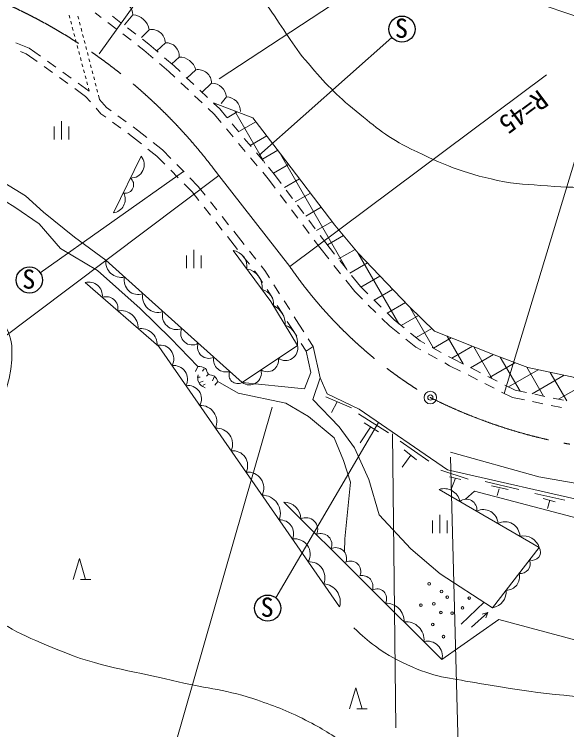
# Model space of a CAD drawing. Units: millimetres, scale not verified. Extents: x 40000 to 680000, y 20000 to 380000.
# Drawn here: x 119380 to 172119, y 247484 to 315816 of the extents above; entities that cross this region are included whole.
import ezdxf
from ezdxf.enums import TextEntityAlignment as Align

# ---------------------------------------------------------------- set-up
doc = ezdxf.new("R2010")
doc.units = ezdxf.units.MM
doc.header["$LTSCALE"] = 1000
doc.header["$PDMODE"] = 32
doc.header["$PDSIZE"] = 500
doc.linetypes.add('CHAIN', pattern=[18.5, 12, -1.5, 3.5, -1.5])
for name, color, linetype, lineweight in [('M-BGD', 7, 'Continuous', 13), ('M-BMK', 2, 'CHAIN', 13), ('M-BMK-SRVR', 3, 'Continuous', 13), ('M-STR-HTXT', 7, 'Continuous', 13), ('M-STR-STRC', 7, 'Continuous', 13)]:
    doc.layers.add(name, color=color, linetype=linetype, lineweight=lineweight)
doc.styles.add('ＭＳ ゴシック', font='')
doc.styles.get('ＭＳ ゴシック').set_extended_font_data('MS Gothic')

msp = doc.modelspace()

# ---------------------------------------------------------------- hatches: boundary and pattern name
at = {"layer": 'M-BGD'}
h = msp.add_hatch(dxfattribs=at)
h.set_pattern_fill('USER', color=256, style=0, pattern_type=2)
h.set_pattern_definition([(30, (140135, 306185), (-850, 1472.243), []), (300, (140135, 307102), (1472.243, 850), [])])
h.paths.add_polyline_path([(138390, 307346), (142156, 305923), (144809, 302476), (149989, 295665), (152213, 292999), (154238, 290852), (157036, 287949), (159501, 285535), (165208, 283303), (168401, 282069), (175446, 280581), (181596, 279187), (188001, 276936), (191244, 276112), (199634, 274799), (208520, 272782), (218223, 271357), (226901, 270108), (233850, 269435), (242384, 267738), (257260, 265135), (258925, 265167), (269941, 265999), (281420, 269885), (286111, 272239), (292788, 275537), (297820, 277860), (294284, 275627), (287368, 270165), (284633, 268658), (278865, 265489), (276396, 264682), (269854, 262543), (267546, 262359), (259992, 261915), (248721, 263589), (238400, 265556), (232100, 266757), (214951, 270030), (207338, 271485), (201877, 272669), (196328, 273873), (187029, 275804), (175443, 278225), (167188, 279904), (161286, 282901), (158118, 284629), (155682, 286593), (152421, 289812), (149123, 293975), (144329, 300388), (138993, 306777)])

# ---------------------------------------------------------------- linework, layer by layer
for p, q in [((124684, 315444), (124607, 315734)), ((127115, 315964), (127687, 315524)), ((130684, 315766), (129916, 314824)), ((124839, 314864), (124761, 315154)), ((125451, 315641), (125526, 315351)), ((125602, 315060), (125677, 314770)), ((128322, 315037), (129115, 314428)), ((128753, 315625), (129546, 315016)), ((124993, 314284), (124916, 314574)), ((125753, 314480), (125828, 314189)), ((130181, 314529), (130974, 313919)), ((132247, 314344), (131534, 313611)), ((125147, 313704), (125070, 313994)), ((125904, 313899), (125979, 313609)), ((129749, 313940), (130542, 313331)), ((119521, 313088), (120809, 312580)), ((125301, 313124), (125224, 313414)), ((126054, 313318), (126130, 313028)), ((131608, 313432), (132209, 312971)), ((132209, 312971), (133116, 312192)), ((133804, 313087), (132976, 312312)), ((142717, 302318), (155422, 313614)), ((120809, 312580), (121888, 311805)), ((125456, 312545), (125379, 312834)), ((126205, 312738), (126281, 312447)), ((131176, 312844), (131749, 312404)), ((131749, 312404), (132641, 311638)), ((119984, 312262), (120520, 312050)), ((120520, 312050), (121569, 311297)), ((125610, 311965), (125533, 312255)), ((125764, 311385), (125687, 311675)), ((126356, 312157), (126432, 311867)), ((133723, 311671), (134629, 310893)), ((135112, 311729), (134413, 311079)), ((122538, 311339), (123350, 310756)), ((125919, 310805), (125841, 311095)), ((126507, 311576), (126583, 311286)), ((126658, 310995), (126733, 310705)), ((133248, 311117), (134141, 310351)), ((122219, 310831), (123031, 310248)), ((124000, 310289), (124812, 309706)), ((126073, 310225), (125996, 310515)), ((126809, 310415), (126884, 310124)), ((134141, 310351), (134701, 309823)), ((134629, 310893), (135211, 310345)), ((136696, 310516), (135866, 309727)), ((123681, 309781), (124493, 309198)), ((126227, 309645), (126150, 309935)), ((126960, 309834), (127035, 309544)), ((135793, 309796), (136520, 309110)), ((125462, 309240), (126541, 308465)), ((126381, 309066), (126304, 309356)), ((127111, 309253), (127186, 308963)), ((135283, 309274), (136010, 308588)), ((138211, 309231), (137304, 308371)), ((125143, 308731), (126192, 307979)), ((126541, 308465), (126458, 308776)), ((127261, 308673), (127337, 308382)), ((137102, 308561), (137830, 307875)), ((126192, 307979), (126659, 307448)), ((127412, 308092), (127523, 307666)), ((127523, 307666), (128191, 306906)), ((136592, 308039), (137320, 307353)), ((139624, 307924), (139123, 307289)), ((127187, 306848), (127654, 306317)), ((128191, 306906), (128617, 306596)), ((138412, 307326), (138993, 306777)), ((127654, 306317), (128108, 305986)), ((137902, 306804), (138461, 306276)), ((138461, 306276), (139122, 305486)), ((138993, 306777), (139674, 305962)), ((123889, 303859), (123889, 305609)), ((128755, 305515), (129563, 304926)), ((129264, 306125), (130072, 305536)), ((123189, 303859), (123189, 305084)), ((124589, 303859), (124589, 305084)), ((130718, 305065), (131144, 304754)), ((139635, 304871), (140275, 304104)), ((140187, 305348), (140828, 304581)), ((130210, 304455), (130664, 304124)), ((130664, 304124), (131517, 303445)), ((131144, 304754), (132023, 304055)), ((132648, 303557), (133527, 302858)), ((140788, 303490), (141429, 302722)), ((141341, 303967), (141982, 303199)), ((132143, 302947), (132995, 302268)), ((133527, 302858), (134327, 302043)), ((131478, 302267), (128836, 296839)), ((132995, 302268), (133764, 301486)), ((141942, 302108), (142583, 301341)), ((142494, 302585), (143135, 301818)), ((134888, 301472), (135588, 300759)), ((166153, 279611), (172881, 301849)), ((135534, 300814), (121858, 291127)), ((134324, 300915), (135025, 300202)), ((143096, 300727), (143756, 299936)), ((143648, 301203), (144329, 300388)), ((136149, 300188), (136949, 299373)), ((144329, 300388), (144870, 299665)), ((135586, 299631), (136354, 298848)), ((136949, 299373), (137609, 298539)), ((143756, 299936), (144294, 299216)), ((136354, 298848), (137000, 298031)), ((145349, 299024), (145948, 298223)), ((144773, 298575), (145372, 297774)), ((137496, 297404), (138117, 296619)), ((138105, 297912), (138725, 297127)), ((146427, 297582), (147025, 296781)), ((145851, 297133), (146450, 296332)), ((138613, 295992), (139233, 295207)), ((139221, 296500), (139841, 295716)), ((147504, 296140), (148103, 295339)), ((146929, 295692), (147527, 294891)), ((139729, 294580), (140376, 293763)), ((140338, 295088), (140997, 294254)), ((148582, 294699), (149123, 293975)), ((140997, 294254), (141338, 293823)), ((148006, 294250), (148545, 293530)), ((149123, 293975), (149965, 292912)), ((136510, 291568), (136510, 293318)), ((140376, 293762), (140704, 293348)), ((141835, 293196), (142455, 292412)), ((148545, 293530), (149403, 292446)), ((135810, 291568), (135810, 292793)), ((137210, 291568), (137210, 292793)), ((141200, 292721), (141821, 291937)), ((142952, 291785), (143293, 291354)), ((149900, 291819), (150521, 291035)), ((150461, 292285), (151082, 291502)), ((142318, 291309), (142646, 290895)), ((143293, 291354), (143743, 290645)), ((142646, 290895), (143085, 290203)), ((151579, 290875), (152421, 289812)), ((144171, 289970), (144707, 289125)), ((151018, 290408), (151877, 289324)), ((152421, 289812), (153126, 289116)), ((143513, 289528), (144049, 288683)), ((151877, 289324), (152611, 288599)), ((145136, 288450), (145672, 287606)), ((153696, 288554), (154407, 287851)), ((144478, 288008), (145014, 287164)), ((153180, 288037), (153892, 287335)), ((154977, 287289), (155682, 286593)), ((145443, 286488), (145882, 285797)), ((146101, 286930), (146551, 286221)), ((154461, 286773), (155196, 286048)), ((155682, 286593), (156589, 285862)), ((145882, 285797), (146347, 285063)), ((146551, 286221), (147017, 285487)), ((155196, 286048), (156142, 285285)), ((157212, 285360), (158118, 284629)), ((146776, 284387), (147241, 283653)), ((147445, 284811), (147911, 284077)), ((156765, 284783), (157712, 284020)), ((158118, 284629), (158561, 284388)), ((147241, 283653), (147911, 284077)), ((157712, 284020), (158188, 283760)), ((159263, 284005), (160141, 283526)), ((158890, 283377), (159768, 282898)), ((160843, 283142), (161286, 282901)), ((161286, 282901), (162276, 282398)), ((160470, 282515), (160946, 282255)), ((160946, 282255), (161984, 281728)), ((137517, 281960), (137357, 281725)), ((162989, 282036), (163880, 281583)), ((136839, 281141), (137122, 281160)), ((137922, 281442), (137724, 281263)), ((138487, 281245), (138318, 280811)), ((162698, 281366), (163589, 280913)), ((164594, 281221), (165485, 280768)), ((137056, 280632), (137414, 280764)), ((137423, 280388), (137602, 280501)), ((138808, 280727), (138525, 280388)), ((164303, 280551), (165194, 280098)), ((166199, 280406), (167188, 279904)), ((165908, 279736), (166946, 279208)), ((167188, 279904), (168278, 279682)), ((169062, 279523), (170042, 279323)), ((149137, 279276), (151567, 278221)), ((150221, 278805), (149655, 277778)), ((166946, 279208), (168083, 278977)), ((168867, 278818), (169847, 278618)), ((170826, 279164), (171806, 278965)), ((170631, 278459), (171611, 278260)), ((152254, 277668), (155104, 275827)), ((154167, 276833), (144352, 260070)), ((152782, 276788), (154143, 275923)), ((153398, 276396), (152414, 274898)), ((156209, 275042), (158947, 273121)), ((156593, 274226), (157778, 273249)), ((157232, 273699), (156417, 272545)), ((160109, 272266), (162718, 271400)), ((160929, 271635), (162012, 271381)), ((161492, 271503), (161055, 270374)), ((164348, 271192), (167550, 270420)), ((164931, 270791), (166532, 270414)), ((165675, 270499), (165477, 269840)), ((169065, 270057), (171929, 269416)), ((169885, 269557), (171025, 269256)), ((170508, 269393), (170290, 268625)), ((160004, 266243), (160004, 267993)), ((159304, 266243), (159304, 267468)), ((160704, 266243), (160704, 267468)), ((164240, 259663), (162033, 257574)), ((164594, 258679), (163043, 257290)), ((164594, 258679), (164055, 258531)), ((164594, 258679), (164389, 258159))]:
    msp.add_line(p, q, dxfattribs=at)
for points in [[(128119, 292341), (125141, 294522), (122179, 296908), (120434, 298477), (116322, 300984), (112384, 302057), (109705, 302932), (101939, 305109), (91820, 308056), (87945, 309529), (85624, 310809), (82750, 312965), (78029, 315415), (74141, 318075)], [(73710, 316023), (80750, 312790), (83905, 310804), (86902, 308319), (89560, 306926), (94219, 305437), (105923, 302107), (112904, 300586), (116637, 299107), (119423, 297410), (121760, 295793), (123783, 293453), (127315, 291353), (131397, 287722), (134327, 284840), (136889, 282166)], [(138390, 307346), (142156, 305923), (144809, 302476), (149989, 295665), (152213, 292999), (154238, 290852), (157036, 287949), (159501, 285535), (165208, 283303), (168401, 282069), (175446, 280581), (181596, 279187), (188001, 276936), (191244, 276112), (199634, 274799), (208520, 272782), (218223, 271357)], [(140262, 293263), (143879, 288388), (146410, 284196), (141136, 280653), (137182, 284175), (132218, 288626), (128119, 292341)], [(126154, 290191), (133168, 284083), (150438, 259231)], [(147241, 283653), (147688, 281600), (147095, 280047), (144902, 280255), (141136, 280653)], [(147911, 284077), (148579, 281097), (147875, 279016), (150405, 276406), (151862, 274421), (153226, 271384), (154219, 268005), (157237, 264774), (160055, 262372), (165051, 259138), (169502, 264886), (159953, 270434)], [(136889, 282166), (136679, 281706), (136727, 281812)], [(148579, 281097), (149259, 279557), (152317, 278100), (160755, 272320), (174717, 269117), (177215, 269902), (180032, 269783), (188433, 268549), (194875, 267890), (206197, 265430), (211929, 264405), (221630, 260852), (229699, 257649), (233077, 256336), (235060, 255739), (240334, 254986), (243932, 254600), (245091, 255937)], [(138808, 280727), (140764, 279640), (145295, 278663), (147456, 277399), (149922, 275365), (150819, 273188), (151491, 271141), (151164, 267929), (150944, 265728), (150901, 264464)], [(161037, 273978), (169448, 271633), (180032, 269783)], [(162450, 269501), (163309, 270259), (175786, 266990), (176984, 268125), (187039, 267068), (196406, 265579), (211929, 264405)], [(145119, 269227), (160212, 254187), (165656, 258021), (173122, 255997)]]:
    msp.add_lwpolyline(points, dxfattribs=at)
at = {"layer": 'M-BGD', "lineweight": 25}
for centre in [(156395, 314399), (120818, 290434), (143571, 259094)]:
    msp.add_circle(centre, 1250, dxfattribs=at)
at = {"layer": 'M-BGD'}
for centre in [(158998, 261426), (160165, 260682), (160721, 260145), (162821, 260061), (158206, 259373), (159431, 259514), (162181, 259109), (160118, 258676), (161173, 258610), (159327, 257537), (160363, 256369)]:
    msp.add_circle(centre, 128, dxfattribs=at)
for centre, radius, start, end in [((129627, 315807), 1058, 357.76289, 104.81845), ((130599, 314103), 1665, 8.32152, 87.07249), ((132486, 313047), 1319, 1.7332, 100.4547), ((133890, 311861), 1229, 353.83174, 93.9969), ((135145, 310131), 1598, 13.93013, 91.18483), ((136928, 309254), 1283, 358.99431, 100.42823), ((138213, 307816), 1415, 4.34912, 90.08296), ((139604, 306556), 1368, 358.96079, 89.18049), ((130517, 301441), 1267, 267.40663, 40.68662), ((129960, 299533), 815, 261.09059, 52.11314), ((128640, 298151), 1326, 278.50319, 25.81577), ((140007, 291694), 1589, 352.37737, 80.76659), ((129609, 292180), 1498, 173.83353, 281.79759), ((141304, 289761), 1745, 352.31589, 80.82807), ((131207, 290384), 1333, 165.66623, 289.96489), ((126503, 288958), 1282, 352.08926, 105.81299), ((133111, 288824), 1481, 168.04834, 288.00643), ((142718, 288155), 1408, 353.42974, 77.05119), ((128144, 287707), 1137, 348.8206, 109.08164), ((143358, 286271), 1883, 356.00164, 66.25359), ((129546, 285846), 1665, 358.01823, 99.88402), ((134859, 287047), 1342, 164.08666, 292.14347), ((131453, 284229), 1579, 359.04408, 98.85816), ((136371, 285341), 1108, 155.27306, 300.95707), ((144584, 284419), 1840, 353.03145, 69.22378), ((137949, 284021), 1074, 159.87691, 296.67824), ((133284, 282906), 1321, 330.68654, 101.0262), ((145258, 283929), 1183, 234.73895, 13.05285), ((139575, 282822), 1168, 168.17254, 288.4453), ((143528, 282741), 1070, 235.81945, 11.97235), ((134604, 280954), 1316, 332.2246, 97.3673), ((140720, 281384), 842, 156.95753, 299.66032), ((141831, 281553), 1137, 232.33049, 15.46132), ((135987, 279098), 1262, 329.63186, 99.96003), ((137149, 276898), 1564, 336.90763, 92.68427), ((138694, 274757), 1531, 335.59263, 93.99927), ((140240, 272710), 1422, 333.47124, 96.12066), ((141691, 270578), 1508, 332.80176, 96.79014), ((160427, 268996), 1515, 11.43219, 108.25584), ((143033, 268131), 1757, 339.56756, 90.02434), ((162527, 268490), 1014, 352.34557, 127.34246), ((145106, 267598), 1629, 0.66607, 89.53845), ((164169, 267125), 1384, 2.30325, 117.38478), ((144747, 266217), 1303, 336.63431, 92.95759), ((147232, 266620), 1114, 333.68148, 116.52304), ((166226, 265930), 1421, 1.37734, 118.31069), ((148659, 265179), 1040, 335.86851, 114.336), ((167986, 264414), 1587, 17.31194, 102.37609), ((146169, 264251), 1467, 330.72292, 98.86898), ((150085, 263854), 1019, 338.87665, 117.93237), ((168819, 264460), 804, 252.51475, 31.97876), ((147507, 262006), 1529, 337.38427, 92.20763), ((151472, 262595), 993, 336.35751, 116.09765), ((167680, 263350), 961, 263.60614, 20.88738), ((166353, 262075), 1262, 269.77446, 14.71906), ((152581, 261172), 1044, 339.95349, 100.99778), ((148781, 259700), 1723, 344.18129, 85.4106), ((154014, 260022), 912, 330.47865, 119.72587), ((164777, 260690), 1575, 279.99103, 4.50249), ((154825, 257787), 1787, 359.63305, 90.57146), ((156804, 256091), 1695, 353.67181, 96.53271), ((158818, 254511), 1432, 346.93951, 103.26501)]:
    msp.add_arc(centre, radius, start, end, dxfattribs=at)
for points, knots in [([(129936, 345359), (131159, 344768), (131754, 344494), (132576, 343553), (133362, 342653), (133583, 341966), (134001, 340847), (134887, 338472), (134872, 336989), (135505, 334535), (136200, 331838), (136480, 330288), (137421, 327666), (137973, 326129), (138422, 325323), (139102, 323839), (139762, 322400), (140052, 321548), (140864, 320189), (141809, 318605), (142612, 317902), (143698, 316410), (145192, 314357), (145799, 313030), (147454, 311104), (149093, 309196), (150070, 308152), (152018, 306561), (153947, 304985), (155032, 304038), (157270, 302943), (160347, 301436), (162170, 300688), (165515, 299948), (167346, 299543), (168419, 299580), (170287, 299420), (172167, 299259), (173241, 299372), (175106, 299084), (176662, 298844), (177574, 298731), (179013, 298091), (180780, 297305), (181598, 296535), (183240, 295513), (186933, 293215), (188814, 291611), (192644, 289549), (195969, 287759), (197806, 286664), (201327, 285303), (206247, 283401), (209239, 283036), (214278, 281478), (219637, 279822), (222517, 278484), (227945, 277072), (232034, 276008), (234449, 275979), (238572, 275057), (241526, 274397), (243070, 273436), (246084, 273152), (249296, 272849), (251119, 273309), (254332, 273615), (258569, 274017), (260966, 274184), (265138, 275030), (268540, 275720), (270442, 276203), (273712, 277371), (276416, 278337), (277884, 279071), (280326, 280583), (281993, 281615), (282906, 282256), (284354, 283577), (286947, 285941), (287939, 287763), (290677, 289957), (291725, 290797), (292103, 291119), (293429, 292018)], [0, 0, 0, 0, 1, 1, 1, 2, 2, 2, 3, 3, 3, 4, 4, 4, 5, 5, 5, 6, 6, 6, 7, 7, 7, 8, 8, 8, 9, 9, 9, 10, 10, 10, 11, 11, 11, 12, 12, 12, 13, 13, 13, 14, 14, 14, 15, 15, 15, 16, 16, 16, 17, 17, 17, 18, 18, 18, 19, 19, 19, 20, 20, 20, 21, 21, 21, 22, 22, 22, 23, 23, 23, 24, 24, 24, 25, 25, 25, 26, 26, 26, 27, 27, 27, 28, 28, 28, 28]), ([(70159, 297775), (72186, 297042), (72731, 296857), (74351, 296196), (75432, 295755), (75983, 295363), (77100, 295025), (78014, 294749), (78554, 294696), (79495, 294535), (81759, 294149), (83032, 293929), (85320, 293746), (88479, 293494), (90264, 293715), (93432, 293637), (95580, 293584), (96792, 293641), (98930, 293419), (101422, 293161), (102804, 292866), (105245, 292303), (108120, 291641), (109752, 291264), (112485, 290153), (114106, 289495), (115078, 289177), (116487, 288139), (117304, 287537), (117860, 287223), (118365, 286342), (118880, 285444), (119111, 284846), (119154, 283811), (119379, 278376), (115586, 276068), (114077, 270842), (113579, 269114), (113177, 268147), (113059, 266353), (112961, 264850), (113197, 263959), (113754, 262559), (114336, 261094), (114987, 260378), (116143, 259306), (118579, 257046), (120484, 256403), (123547, 255114), (127623, 253398), (130190, 253239), (134484, 252177), (137465, 251440), (139235, 251405), (142153, 250448), (144174, 249786), (145299, 249358), (147197, 248399), (148816, 247581), (149683, 247029), (151152, 245965), (153391, 244342), (154258, 242947), (156484, 241306), (158428, 239872), (159747, 239416), (161815, 238168), (162517, 237744), (162826, 237343), (163593, 237053), (166321, 236021), (167931, 235666), (170764, 234972), (171985, 234673), (172663, 234468), (173906, 234283), (175220, 234087), (175971, 234093), (177291, 233945), (178747, 233781), (179552, 233576), (181014, 233490), (183291, 233356), (184573, 233435), (186854, 233430), (188097, 233427), (188795, 233498), (190037, 233439), (191959, 233349), (193060, 233300), (194925, 232827), (196502, 232427), (197301, 231920), (198749, 231179), (200195, 230438), (200903, 229832), (202358, 229110), (203344, 228621), (203692, 228459), (204923, 227941)], [0, 0, 0, 0, 1, 1, 1, 2, 2, 2, 3, 3, 3, 4, 4, 4, 5, 5, 5, 6, 6, 6, 7, 7, 7, 8, 8, 8, 9, 9, 9, 10, 10, 10, 11, 11, 11, 12, 12, 12, 13, 13, 13, 14, 14, 14, 15, 15, 15, 16, 16, 16, 17, 17, 17, 18, 18, 18, 19, 19, 19, 20, 20, 20, 21, 21, 21, 22, 22, 22, 23, 23, 23, 24, 24, 24, 25, 25, 25, 26, 26, 26, 27, 27, 27, 28, 28, 28, 29, 29, 29, 30, 30, 30, 31, 31, 31, 32, 32, 32, 33, 33, 33, 33]), ([(67744, 287595), (70029, 286586), (70900, 286165), (73064, 285833), (74976, 285540), (76084, 285825), (78017, 285752), (82897, 285566), (85630, 285352), (90484, 284826), (92401, 284618), (93497, 284548), (95356, 284037), (97250, 283515), (98342, 283016), (99820, 281723), (100843, 280829), (101096, 279995), (101589, 278729), (102387, 276684), (102611, 275437), (102869, 273258), (103378, 268950), (102563, 266471), (102969, 262152), (103239, 259290), (103214, 257616), (104094, 254879), (104980, 252120), (105404, 250441), (107115, 248102), (108500, 246209), (109350, 245044), (111388, 243883), (114729, 241979), (116912, 241389), (120684, 240638), (123258, 240126), (124789, 240592), (127393, 240268), (128930, 240077), (129820, 239999), (131280, 239481), (133964, 238529), (135247, 237467), (137666, 235965), (140734, 234060), (142192, 232604), (145200, 230605), (146057, 230036), (146335, 229844), (147405, 229163)], [0, 0, 0, 0, 1, 1, 1, 2, 2, 2, 3, 3, 3, 4, 4, 4, 5, 5, 5, 6, 6, 6, 7, 7, 7, 8, 8, 8, 9, 9, 9, 10, 10, 10, 11, 11, 11, 12, 12, 12, 13, 13, 13, 14, 14, 14, 15, 15, 15, 16, 16, 16, 17, 17, 17, 17]), ([(136889, 282166), (137185, 282162), (137399, 282174), (137621, 281979), (137801, 281820), (137741, 281601), (137922, 281442), (138098, 281288), (138304, 281390), (138487, 281245), (138674, 281097), (138723, 280958), (138808, 280727)], [0, 0, 0, 0, 1, 1, 1, 2, 2, 2, 3, 3, 3, 4, 4, 4, 4]), ([(136943, 281395), (136882, 281135), (136857, 280959), (136952, 280708), (137070, 280398), (137299, 280302), (137593, 280152)], [0, 0, 0, 0, 1, 1, 1, 2, 2, 2, 2]), ([(151793, 257216), (152689, 256346), (153007, 256080), (153861, 255447), (155142, 254498), (155968, 254103), (157427, 253460), (159770, 252427), (161277, 252367), (163796, 251909), (169405, 250888), (172612, 250712), (178287, 250157), (181926, 249801), (183970, 249624), (187623, 249449), (189481, 249360), (190530, 249504), (192386, 249368), (194750, 249194), (196060, 248897), (198374, 248388), (200320, 247960), (201399, 247645), (203274, 246972), (205219, 246275), (206346, 245910), (208119, 244849), (209964, 243745), (210546, 242495), (212358, 241337), (213607, 240539), (214390, 240228), (215736, 239608), (217738, 238687), (218846, 238088), (220972, 237510), (225994, 236145), (228952, 235809), (234149, 235544), (237761, 235360), (239788, 235795), (243404, 235762), (246295, 235735), (247916, 235685), (250802, 235504), (253564, 235331), (255108, 235173), (257863, 234896), (260488, 234632), (261970, 234540), (264571, 234095), (269088, 233324), (271541, 232504), (276020, 231533), (280654, 230529), (283191, 229590), (287900, 229036), (289982, 228791), (291177, 228682), (293264, 228876), (295374, 229071), (296602, 229164), (298596, 229884), (301067, 230777), (302267, 231723), (304504, 233103), (306559, 234370), (307630, 235205), (309659, 236513), (314049, 239343), (316197, 241579), (321043, 243526), (322510, 244115), (323073, 244381), (324854, 244887)], [0, 0, 0, 0, 1, 1, 1, 2, 2, 2, 3, 3, 3, 4, 4, 4, 5, 5, 5, 6, 6, 6, 7, 7, 7, 8, 8, 8, 9, 9, 9, 10, 10, 10, 11, 11, 11, 12, 12, 12, 13, 13, 13, 14, 14, 14, 15, 15, 15, 16, 16, 16, 17, 17, 17, 18, 18, 18, 19, 19, 19, 20, 20, 20, 21, 21, 21, 22, 22, 22, 23, 23, 23, 24, 24, 24, 25, 25, 25, 25])]:
    msp.add_open_spline(points, degree=3, knots=knots, dxfattribs=at)
at = {"layer": 'M-BMK'}
msp.add_line((138897, 300418), (145681, 291727), dxfattribs=at)
for centre, radius, start, end in [((97573, 270011), 51306, 36.34725, 79.31931), ((180721, 315841), 42535, 214.53485, 239.45459), ((181257, 323307), 49351, 243.32648, 259.6828)]:
    msp.add_arc(centre, radius, start, end, dxfattribs=at)
at = {"layer": 'M-BMK-SRVR'}
msp.add_circle((159104, 279209), 600, dxfattribs=at)
msp.add_point((159104, 279209), dxfattribs=at)
at = {"layer": 'M-STR-HTXT'}
for p, q in [((138929, 309657), (157790, 322041)), ((145681, 291727), (170184, 310022)), ((138897, 300418), (114713, 282213)), ((143984, 278277), (131528, 234883)), ((161014, 273505), (161867, 242376)), ((124993, 261821), (125593, 263821)), ((125593, 263821), (126193, 261821)), ((126693, 261821), (125693, 261821)), ((151382, 249471), (151982, 251471)), ((151982, 251471), (152582, 249471)), ((153082, 249471), (152082, 249471))]:
    msp.add_line(p, q, dxfattribs=at)
msp.add_lwpolyline([(127475, 312040), (137611, 326167), (161864, 326167)], dxfattribs=at)
msp.add_arc((241136, 522015), 217342, 247.25075, 280.82166, dxfattribs=at)
at = {"layer": 'M-STR-STRC'}
msp.add_line((155481, 275752), (155800, 247651), dxfattribs=at)

# ---------------------------------------------------------------- texts
at = {"layer": 'M-BGD', "style": 'ＭＳ ゴシック'}
for p in [(155716, 313025), (120139, 289060), (142892, 257720)]:
    msp.add_text('S', height=1833, dxfattribs=at).set_placement(p, align=Align.BOTTOM_LEFT)
at = {"layer": 'M-STR-HTXT', "style": 'ＭＳ ゴシック'}
msp.add_text('R=45', height=1833, rotation=216.747, dxfattribs=at).set_placement((167997, 306471), align=Align.MIDDLE_CENTER)

doc.saveas('drawing.dxf')
